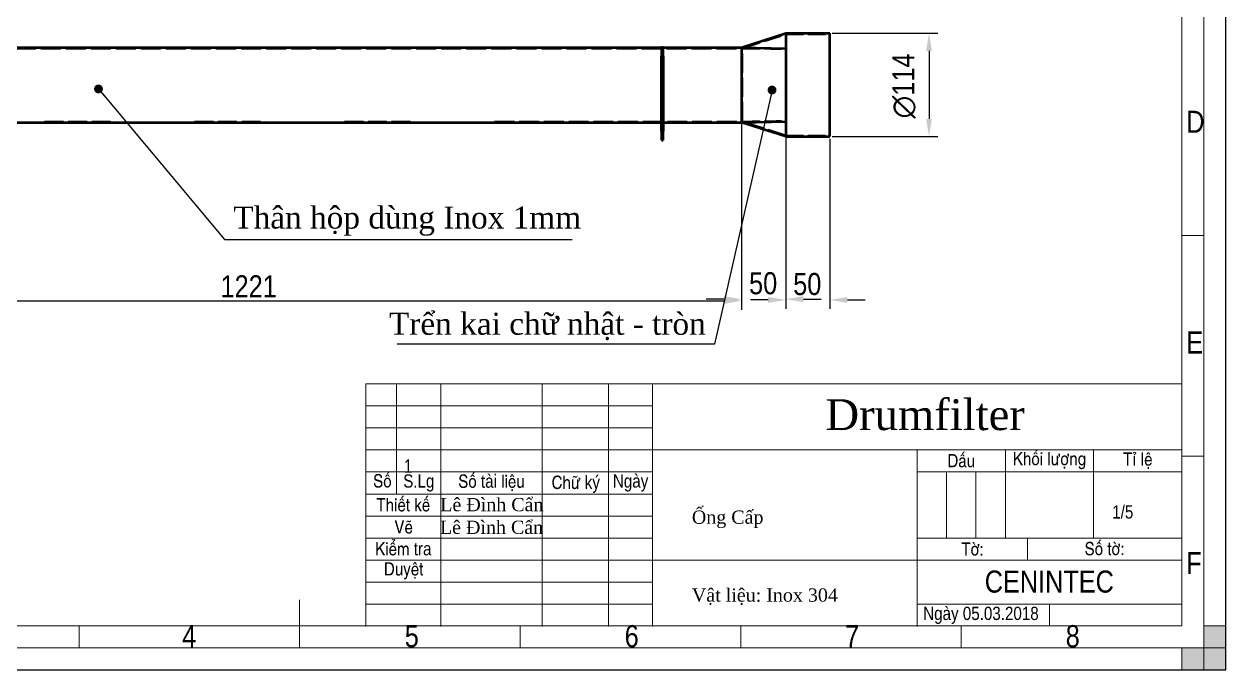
# Model space of a CAD drawing. Header units: millimetres. Extents: x 0 to 2100, y 0 to 1485.
# Drawn here: x 738 to 2100, y 0 to 732 of the extents above; entities that cross this region are included whole.
import ezdxf

# ---------------------------------------------------------------- set-up
doc = ezdxf.new("R2010")
doc.units = ezdxf.units.MM
doc.header["$LTSCALE"] = 5
doc.linetypes.add('DASHED', pattern=[0.2067, 0.1654, -0.0413])
for name, color, linetype, lineweight in [('Border (ANSI)', 7, 'Continuous', 70), ('Co ban', 7, 'Continuous', 50), ('Dimension (ANSI)', 7, 'Continuous', 25), ('Symbol (ANSI)', 7, 'Continuous', 25)]:
    doc.layers.add(name, color=color, linetype=linetype, lineweight=lineweight)
for name, color, linetype, lineweight, true_color in [('Khung ban ve', 5, 'Continuous', 15, 0x0000ff), ('Manh', 7, 'DASHED', 25, 0x008000), ('Manh khung ten', 7, 'Continuous', 15, 0x994c4c), ('Net chu', 30, 'Continuous', 15, 0xff7f00), ('THIN', 5, 'Continuous', 15, 0x0000ff)]:
    doc.layers.add(name, color=color, linetype=linetype, lineweight=lineweight, true_color=true_color)
doc.styles.add('Linh_50', font='')
doc.styles.add('Note Text (ANSI)', font='')
doc.styles.add('StandardAM_ANSI', font='')
doc.styles.get('Linh_50').set_extended_font_data('VNI-Helve-Condense')
doc.styles.get('Note Text (ANSI)').set_extended_font_data('VNI-Helve-Condense')
doc.styles.get('StandardAM_ANSI').set_extended_font_data('VNI-Helve-Condense')
doc.dimstyles.new('Default - mm (ANSI)', dxfattribs={"dimscale": 5, "dimtxt": 5, "dimasz": 4, "dimexe": 2, "dimexo": 0.5, "dimgap": 0.8, "dimtad": 1, "dimtoh": 1, "dimdec": 0, "dimrnd": 1e-08, "dimzin": 4, "dimdsep": 46, "dimtxsty": 'StandardAM_ANSI', "dimcen": 0.09, "dimdle": 10, "dimclrd": 256, "dimclre": 256, "dimclrt": 256, "dimadec": 1, "dimazin": 1, "dimtfac": 0.61, "dimtofl": 0, "dimtmove": 0, "dimatfit": 3, "dimldrblk": 'DOT', "dimfxl": 1, "dimtolj": 1, "dimtzin": 4, "dimlwd": -1, "dimlwe": -1, "dimarcsym": 0})
doc.dimstyles.new('Default - mm (ANSI)$7', dxfattribs={"dimscale": 5, "dimtxt": 5, "dimasz": 2, "dimexe": 2, "dimexo": 0.5, "dimgap": 0.8, "dimtad": 1, "dimtoh": 1, "dimdec": 0, "dimrnd": 1e-08, "dimzin": 4, "dimdsep": 46, "dimtxsty": 'StandardAM_ANSI', "dimcen": 0.09, "dimdle": 10, "dimclrd": 256, "dimclre": 256, "dimclrt": 256, "dimadec": 1, "dimazin": 1, "dimtfac": 0.61, "dimtofl": 0, "dimtmove": 0, "dimatfit": 3, "dimldrblk": 'DOT', "dimfxl": 1, "dimtolj": 1, "dimtzin": 4, "dimlwd": -1, "dimlwe": -1, "dimarcsym": 0})

# ---------------------------------------------------------------- blocks, each defined once
blk = doc.blocks.new('Borders A3_Thuong')
at = {"layer": 'THIN'}
for points in [[(415, 0), (415, 10), (420, 10), (420, 0)], [(420, 0), (410, 0), (410, 5), (420, 5)]]:
    blk.add_hatch(color=256, dxfattribs=at).paths.add_polyline_path(points)
at = {"layer": 'Khung ban ve'}
for p, q in [((410, 287), (410, 10)), ((225, 64.88), (410.02, 64.88)), ((225, 9.88), (225, 64.88)), ((232, 39.88), (232, 64.88)), ((242, 9.88), (242, 64.88)), ((265, 9.88), (265, 64.88)), ((280, 9.88), (280, 64.88)), ((290, 9.88), (290, 64.88)), ((410, 59.88), (410.02, 59.88)), ((410, 54.88), (410.02, 54.88)), ((225, 49.88), (410.02, 49.88)), ((350, 9.88), (350, 49.88)), ((370, 29.88), (370, 49.88)), ((390, 29.88), (390, 49.88)), ((225, 44.88), (290, 44.88)), ((350, 44.88), (410.02, 44.88)), ((225, 39.88), (290, 39.88)), ((410, 39.88), (410.02, 39.88)), ((410, 34.88), (410.02, 34.88)), ((350, 29.88), (410.02, 29.88)), ((375, 24.88), (375, 29.88)), ((410, 24.88), (290, 24.88)), ((410, 19.88), (410.02, 19.88)), ((210, 15.93), (210, 5)), ((410, 10), (20, 10))]:
    blk.add_line(p, q, dxfattribs=at)
at = {"layer": 'Manh khung ten', "lineweight": 25}
for p, q in [((420, 0), (420, 297)), ((0, 0), (420, 0))]:
    blk.add_line(p, q, dxfattribs=at)
at = {"layer": 'Manh khung ten'}
for p, q in [((420, 297), (420, 0)), ((415, 292), (415, 5)), ((414.98, 98.5), (410, 98.5)), ((225, 59.88), (290, 59.88)), ((225, 54.88), (290, 54.88)), ((415, 48.46), (410.02, 48.46)), ((356.67, 29.88), (356.67, 44.88)), ((363.33, 29.88), (363.33, 44.88)), ((225, 34.88), (290, 34.88)), ((225, 29.88), (290, 29.88)), ((225, 24.88), (290, 24.88)), ((225, 19.88), (290, 19.88)), ((225, 14.88), (290, 14.88)), ((350, 14.88), (410.02, 14.88)), ((380.01, 14.88), (380.01, 10)), ((160, 10), (160, 5)), ((260, 10), (260, 5)), ((310, 10), (310, 5)), ((360, 10), (360, 5)), ((415, 5), (15, 5)), ((420, 0), (0, 0))]:
    blk.add_line(p, q, dxfattribs=at)
at = {"layer": 'THIN'}
for p, q in [((415, 0), (415, 10)), ((415, 10), (420, 10)), ((420, 10), (420, 0)), ((410, 0), (410, 5)), ((410, 5), (420, 5)), ((420, 5), (420, 0)), ((420, 0), (410, 0)), ((420, 0), (415, 0))]:
    blk.add_line(p, q, dxfattribs=at)
at = {"layer": 'Border (ANSI)', "style": 'Note Text (ANSI)'}
for s, insert, char_height, width, attachment_point in [('\\fTimes New Roman|b0|i0;\\H7.0000;Drumfilter', (351.81, 57.82), 7, 59.8872, 5), ('Daáu', (360, 47.42), 3, 19.9371, 5), ('Khoái löôïng', (379.99, 47.45), 3, 19.9371, 5), ('Tæ leä', (400.02, 47.45), 3, 19.9948, 5), ('Soá', (228.76, 42.83), 3, 7.075, 5), ('S.Lg', (237.02, 42.38), 3, 10.0576, 5), ('Soá taøi lieäu', (253.49, 42.42), 3, 22.8599, 5), ('Chöõ kyù', (272.6, 42.08), 3, 15.0245, 5), ('Ngaøy', (285.03, 42.38), 3, 10.0163, 5), ('Thieát keá', (233.51, 37.41), 3, 16.9679, 5), ('\\fTimes New Roman|b0|i0;\\H3.0000;Lê Đình Cẩn', (253.58, 37.46), 3, 23.4118, 5), ('Veõ', (233.58, 32.4), 3, 17.0139, 5), ('\\fTimes New Roman|b0|i0;\\H3.0000;Lê Đình Cẩn', (253.51, 32.32), 3, 23.4118, 5), ('Kieåm tra', (233.51, 27.45), 3, 16.9779, 5), ('Tôø:', (362.55, 27.41), 3, 24.9188, 5), ('Soá tôø:', (392.49, 27.48), 3, 34.8305, 5), ('Duyeät', (233.58, 22.47), 3, 16.9779, 5), ('\\fVNI-Helve-Condense|b0|i0;\\H5.0000;CENINTEC', (379.95, 20), 5, 59.8872, 5), ('\\fVNI-Helve-Condense|b0|i0;Ngaøy 05.03.2018', (351.37, 12.37), 3, 30.0083, 4)]:
    blk.add_mtext(s, dxfattribs=dict(at, insert=insert, char_height=char_height, width=width, attachment_point=attachment_point))
at = {"layer": 'Net chu', "style": 'Linh_50'}
for s, p in [('D', (411, 121.75)), ('E', (411.02, 71.72)), ('F', (411.02, 21.72)), ('4', (183.38, 5.16)), ('5', (233.84, 5.16)), ('6', (283.69, 5.16)), ('7', (333.67, 5.16)), ('8', (383.67, 5.16))]:
    blk.add_text(s, height=5, dxfattribs=at).set_placement(p)
blk = doc.blocks.new('_Dot')
at = {"color": 0, "linetype": 'ByBlock', "lineweight": -2}
blk.add_line((-0.5, 0), (-1, 0), dxfattribs=at)
at = {"color": 0, "linetype": 'ByBlock', "const_width": 0.5}
blk.add_lwpolyline([(-0.25, 0, 1), (0.25, 0, 1)], format="xyb", close=True, dxfattribs=at)
blk = doc.blocks.new('*D16')
at = {"layer": 'Defpoints', "color": 0, "transparency": 16777216}
for p in [(1651, 721.6), (1651, 604.6), (1763.4, 604.6)]:
    blk.add_point(p, dxfattribs=at)
at = {"layer": 'Dimension (ANSI)', "transparency": 16777216}
for p, q in [((1653.5, 721.6), (1773.4, 721.6)), ((1763.4, 701.6), (1763.4, 624.6)), ((1653.5, 604.6), (1773.4, 604.6))]:
    blk.add_line(p, q, dxfattribs=at)
for points in [[(1760.1, 701.6), (1766.7, 701.6), (1763.4, 721.6)], [(1760.1, 624.6), (1766.7, 624.6), (1763.4, 604.6)]]:
    blk.add_solid(points, dxfattribs=at)
at = {"layer": 'Dimension (ANSI)', "color": 150, "true_color": 0x0080ff, "transparency": 16777216, "insert": (1721.8, 617), "char_height": 25, "attachment_point": 1, "rotation": 90, "style": 'StandardAM_ANSI'}
blk.add_mtext('\\A1; \\fAIGDT|b0|i0;\\H25.0000;n\\fVNI-Helve-Condense|b0|i0;\\H25.0000;114', dxfattribs=at)
blk = doc.blocks.new('*D17')
at = {"layer": 'Defpoints', "color": 0, "transparency": 16777216}
for p in [(330, 620.6), (1551, 622.1), (1551, 418.3)]:
    blk.add_point(p, dxfattribs=at)
at = {"layer": 'Dimension (ANSI)', "transparency": 16777216}
for p, q in [((330, 618.1), (330, 408.3)), ((1551, 619.6), (1551, 408.3)), ((350, 418.3), (1531, 418.3))]:
    blk.add_line(p, q, dxfattribs=at)
for points in [[(350, 421.6), (350, 414.9), (330, 418.3)], [(1531, 421.6), (1531, 414.9), (1551, 418.3)]]:
    blk.add_solid(points, dxfattribs=at)
at = {"layer": 'Dimension (ANSI)', "color": 150, "true_color": 0x0080ff, "transparency": 16777216, "insert": (960.4, 447.3), "char_height": 25, "attachment_point": 1, "style": 'StandardAM_ANSI'}
blk.add_mtext('\\A1;1221', dxfattribs=at)
blk = doc.blocks.new('*D18')
at = {"layer": 'Defpoints', "color": 0, "transparency": 16777216}
for p in [(1551, 622.1), (1601, 623.5), (1601, 420.2)]:
    blk.add_point(p, dxfattribs=at)
at = {"layer": 'Dimension (ANSI)', "transparency": 16777216}
for p, q in [((1551, 619.6), (1551, 410.2)), ((1601, 621), (1601, 410.2)), ((1531, 420.2), (1511, 420.2)), ((1621, 420.2), (1641, 420.2))]:
    blk.add_line(p, q, dxfattribs=at)
for points in [[(1531, 423.6), (1531, 416.9), (1551, 420.2)], [(1621, 423.6), (1621, 416.9), (1601, 420.2)]]:
    blk.add_solid(points, dxfattribs=at)
at = {"layer": 'Dimension (ANSI)', "color": 150, "true_color": 0x0080ff, "transparency": 16777216, "insert": (1559.5, 450.8), "char_height": 25, "attachment_point": 1, "style": 'StandardAM_ANSI'}
blk.add_mtext('\\A1;50', dxfattribs=at)
blk = doc.blocks.new('*D19')
at = {"layer": 'Defpoints', "color": 0, "transparency": 16777216}
for p in [(1601, 623.5), (1651, 604.6), (1651, 419.4)]:
    blk.add_point(p, dxfattribs=at)
at = {"layer": 'Dimension (ANSI)', "transparency": 16777216}
for p, q in [((1601, 621), (1601, 409.4)), ((1651, 602.1), (1651, 409.4)), ((1581, 419.4), (1561, 419.4)), ((1671, 419.4), (1691, 419.4))]:
    blk.add_line(p, q, dxfattribs=at)
for points in [[(1581, 422.7), (1581, 416), (1601, 419.4)], [(1671, 422.7), (1671, 416), (1651, 419.4)]]:
    blk.add_solid(points, dxfattribs=at)
at = {"layer": 'Dimension (ANSI)', "color": 150, "true_color": 0x0080ff, "transparency": 16777216, "insert": (1609.5, 449.9), "char_height": 25, "attachment_point": 1, "style": 'StandardAM_ANSI'}
blk.add_mtext('\\A1;50', dxfattribs=at)

msp = doc.modelspace()

# ---------------------------------------------------------------- linework, layer by layer
at = {"layer": 'Co ban'}
for p, q in [((1551, 705.6), (1601, 721.6)), ((1601, 721.6), (1601, 706.1)), ((1601, 721.6), (1651, 721.6)), ((1651, 604.6), (1651, 721.6)), ((330, 705.6), (1460, 705.6)), ((1462, 705.6), (1460, 705.6)), ((1460, 705.6), (1460, 695.6)), ((1460, 695.6), (1462, 695.6)), ((1460, 610.6), (1460, 695.6)), ((1462, 695.6), (1462, 705.6)), ((1462, 705.6), (1551, 705.6)), ((1462, 695.6), (1462, 610.6)), ((1551, 705.6), (1551, 704.1)), ((1551, 705.6), (1601, 704.4)), ((1551, 704.1), (1551, 622.1)), ((1601, 706.1), (1601, 704.4)), ((1601, 704.4), (1601, 702.6)), ((1601, 702.6), (1601, 623.5)), ((330, 620.6), (1460, 620.6)), ((1462, 620.6), (1551, 620.6)), ((1551, 622.1), (1551, 620.6)), ((1551, 620.6), (1601, 621.7)), ((1601, 604.6), (1551, 620.6)), ((1601, 623.5), (1601, 621.7)), ((1601, 621.7), (1601, 620)), ((1601, 620), (1601, 604.6)), ((1462, 610.6), (1460, 610.6)), ((1460, 610.6), (1460, 600.6)), ((1460, 600.6), (1462, 600.6)), ((1462, 600.6), (1462, 610.6)), ((1601, 604.6), (1651, 604.6))]:
    msp.add_line(p, q, dxfattribs=at)
at = {"layer": 'Manh', "ltscale": 24.636038}
for p, q in [((1552.5, 704.5), (1601, 720)), ((1601, 606.1), (1552.5, 621.7))]:
    msp.add_line(p, q, dxfattribs=at)
at = {"layer": 'Manh', "ltscale": 24.189648}
for p, q in [((1601, 720), (1651, 720)), ((1601, 606.1), (1651, 606.1))]:
    msp.add_line(p, q, dxfattribs=at)
at = {"layer": 'Manh', "ltscale": 27.452436}
msp.add_line((331, 704.1), (1551, 704.1), dxfattribs=at)
at = {"layer": 'Manh', "ltscale": 15.619008}
msp.add_line((1552.5, 704.1), (1552.5, 704.5), dxfattribs=at)
at = {"layer": 'Manh', "ltscale": 26.448357}
msp.add_line((1552.5, 622.1), (1552.5, 704.1), dxfattribs=at)
at = {"layer": 'Manh', "ltscale": 0.761779}
for p, q in [((1460, 666.3), (1462, 666.3)), ((1460, 659.8), (1462, 659.8)), ((1460, 613.8), (1462, 613.8)), ((1460, 607.3), (1462, 607.3))]:
    msp.add_line(p, q, dxfattribs=at)
at = {"layer": 'Manh', "ltscale": 25.80229}
for p, q in [((761, 622.1), (841, 622.1)), ((931, 622.1), (1011, 622.1)), ((1101, 622.1), (1181, 622.1))]:
    msp.add_line(p, q, dxfattribs=at)
at = {"layer": 'Manh', "ltscale": 0.571309}
for p, q in [((761, 620.6), (761, 622.1)), ((841, 620.6), (841, 622.1)), ((931, 620.6), (931, 622.1)), ((1011, 620.6), (1011, 622.1)), ((1101, 620.6), (1101, 622.1)), ((1181, 620.6), (1181, 622.1)), ((1271, 620.6), (1271, 622.1))]:
    msp.add_line(p, q, dxfattribs=at)
at = {"layer": 'Manh', "ltscale": 27.092405}
msp.add_line((1271, 622.1), (1551, 622.1), dxfattribs=at)
at = {"layer": 'Manh', "ltscale": 15.619013}
msp.add_line((1552.5, 621.7), (1552.5, 622.1), dxfattribs=at)
at = {"layer": 'Manh', "ltscale": 23.446346}
for points, knots in [([(1552.5, 704.1), (1560.3, 704.1), (1568.2, 704), (1584.3, 703.7), (1592.8, 703.6), (1601, 703.4), (1601, 703.4), (1601, 703.4)], [-4.759004, -4.759004, -4.759004, -4.759004, -2.458152, -2.458152, 0, 0, 0.00209, 0.00209, 0.00209, 0.00209]), ([(1552.5, 622.1), (1560.3, 622.1), (1568.2, 622.2), (1584.3, 622.4), (1592.8, 622.6), (1601, 622.8), (1601, 622.8), (1601, 622.8)], [-4.759003, -4.759003, -4.759003, -4.759003, -2.458152, -2.458152, 0, 0, 0.00209, 0.00209, 0.00209, 0.00209])]:
    msp.add_open_spline(points, degree=3, knots=knots, dxfattribs=at)

# ---------------------------------------------------------------- block references
at = {"xscale": 5, "yscale": 5, "zscale": 5}
msp.add_blockref('Borders A3_Thuong', (0, 0), dxfattribs=at)

# ---------------------------------------------------------------- texts
at = {"layer": 'Symbol (ANSI)', "color": 150, "true_color": 0x0080ff, "char_height": 25, "style": 'StandardAM_ANSI'}
for s, insert, width, attachment_point in [('{\\fTimes New Roman|b0|i0;\\H25.0000;Thân hộp dùng Inox 1mm}', (974.8, 492), 394.506, 7), ('{\\fTimes New Roman|b0|i0;\\H25.0000;Trển kai chữ nhật - tròn}', (1510.4, 373.6), 359.273, 9)]:
    msp.add_mtext(s, dxfattribs=dict(at, insert=insert, width=width, attachment_point=attachment_point))
at = {"layer": 'Symbol (ANSI)', "insert": (1168.3, 238.6), "char_height": 15, "attachment_point": 1, "style": 'Note Text (ANSI)'}
msp.add_mtext('{\\fVNI-Helve-Condense|b0|i0;1}', dxfattribs=at)
at = {"layer": 'Symbol (ANSI)', "char_height": 15, "attachment_point": 1, "style": 'Note Text (ANSI)'}
for s, insert, width in [('{\\fTimes New Roman|b0|i0;\\H15.0000;Ống Cấp}', (1494.6, 180.7), 81.201), ('{\\fTimes New Roman|b0|i0;\\H15.0000;Vật liệu: Inox 304}', (1494.6, 92.4), 165.564)]:
    msp.add_mtext(s, dxfattribs=dict(at, insert=insert, width=width))
at = {"layer": 'Symbol (ANSI)', "insert": (1971.1, 186.6), "char_height": 15, "width": 25.879, "attachment_point": 1, "line_spacing_factor": 0.25, "style": 'Note Text (ANSI)'}
msp.add_mtext('{\\fVNI-Helve-Condense|b0|i0;1/5\\P}', dxfattribs=at)

# ---------------------------------------------------------------- dimensions: what is measured, and where the dimension line sits
at = {"layer": 'Dimension (ANSI)'}
dim = msp.add_linear_dim(base=(1763.4, 604.6), p1=(1651, 721.6), p2=(1651, 604.6), angle=270, text=' \\fAIGDT|b0|i0;\\H25.0000;n\\fVNI-Helve-Condense|b0|i0;\\H25.0000;114', dimstyle='Default - mm (ANSI)', override={"dimgap": 0.8, "dimtoh": 0, "dimdec": 0, "dimtol": 0, "dimlim": 0, "dimtp": 0, "dimtm": 0, "dimtdec": 2, "dimatfit": 1}, dxfattribs=at)
dim.commit()
dim.dimension.update_dxf_attribs({"geometry": '*D16', "text_midpoint": (1763.4, 663.1), "dimtype": 160})
for base, p1, p2, override, picture, middle in [((1551, 418.3), (330, 620.6), (1551, 622.1), {"dimgap": 0.8, "dimtoh": 0, "dimdec": 0, "dimtol": 0, "dimlim": 0, "dimtp": 0, "dimtm": 0, "dimtdec": 2, "dimatfit": 1}, '*D17', (990.5, 418.3)), ((1601, 420.2), (1551, 622.1), (1601, 623.5), {"dimgap": 1.010526, "dimtoh": 0, "dimdec": 0, "dimtol": 0, "dimlim": 0, "dimtp": 0, "dimtm": 0, "dimtdec": 2}, '*D18', (1576, 420.2))]:
    dim = msp.add_linear_dim(base=base, p1=p1, p2=p2, angle=180, dimstyle='Default - mm (ANSI)', override=override, dxfattribs=at)
    dim.commit()
    dim.dimension.update_dxf_attribs({"geometry": picture, "text_midpoint": middle, "dimtype": 160})
dim = msp.add_linear_dim(base=(1651, 419.4), p1=(1601, 623.5), p2=(1651, 604.6), dimstyle='Default - mm (ANSI)', override={"dimgap": 1.010526, "dimtoh": 0, "dimdec": 0, "dimtol": 0, "dimlim": 0, "dimtp": 0, "dimtm": 0, "dimtdec": 2}, dxfattribs=at)
dim.commit()
dim.dimension.update_dxf_attribs({"geometry": '*D19', "text_midpoint": (1626, 419.4), "dimtype": 160})

# ---------------------------------------------------------------- leaders
at = {"layer": 'Symbol (ANSI)', "annotation_type": 0, "has_hookline": 1}
for points, hookline_direction, text_width in [([(822, 658.5), (964.8, 487.8), (974.8, 487.8)], 0, 384.2), ([(1585.5, 657.2), (1520.4, 369.4), (1510.4, 369.4)], 1, 349.8)]:
    msp.add_leader(points, dimstyle='Default - mm (ANSI)$7', override={"dimgap": 0, "dimtad": 1}, dxfattribs=dict(at, hookline_direction=hookline_direction, text_width=text_width))

doc.saveas('drawing.dxf')
